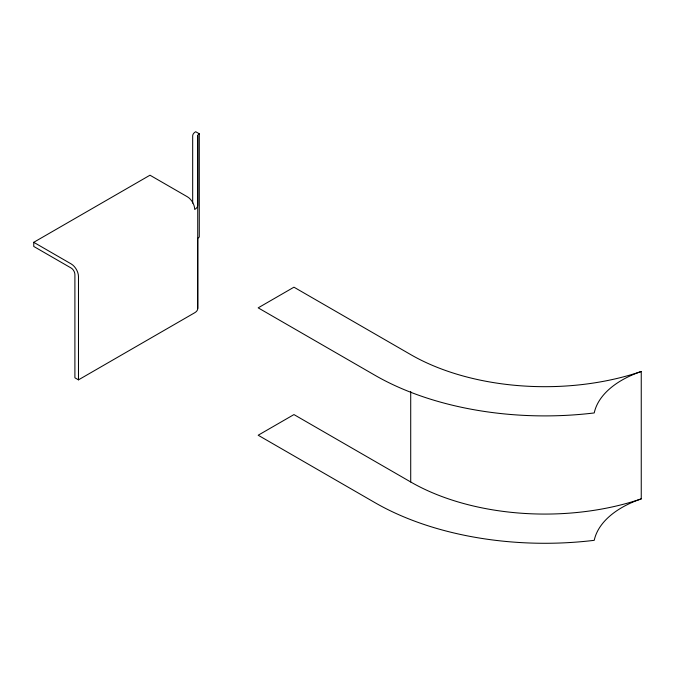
<?xml version="1.0" encoding="UTF-8"?>
<svg xmlns="http://www.w3.org/2000/svg" width="675" height="675" viewBox="0 0 675 675"><rect width="100%" height="100%" fill="white"/><g stroke="black" fill="none" stroke-linecap="round" stroke-linejoin="round"><path stroke-width="1.01" d="M199.277 133.785A5.273 3.046 0 0 0 197.733 135.937L197.733 205.242A10.328 5.965 0 0 1 194.712 209.461A10.328 5.965 60 0 0 187.405 196.805L149.985 175.205L33.75 242.308L33.75 246.442L71.17 268.043A5.273 3.046 60 0 1 74.9 274.506L74.9 377.789L78.477 379.856L194.712 312.744A10.328 5.965 0 0 0 197.733 308.526L197.733 239.228A5.273 3.046 0 0 1 199.277 237.068L199.277 133.785L195.699 131.718A10.328 5.965 0 0 0 192.679 135.937L192.679 203.141M33.75 242.308L71.17 263.917A10.328 5.965 60 0 1 78.477 276.564L78.477 379.856M641.25 498.892A189.743 109.553 0 0 1 410.712 481.984L293.954 414.577L258.179 435.232L374.929 502.639A240.342 138.763 0 0 0 594.236 540.329A96.981 55.991 0 0 1 641.25 498.892L641.25 371.503A189.743 109.553 0 0 1 410.712 354.603L293.954 287.187L258.179 307.851L374.929 375.258A240.342 138.763 0 0 0 594.236 412.94A96.981 55.991 0 0 1 641.25 371.503M410.712 391.449L410.712 481.984M197.733 135.937L197.733 308.526"/></g></svg>
